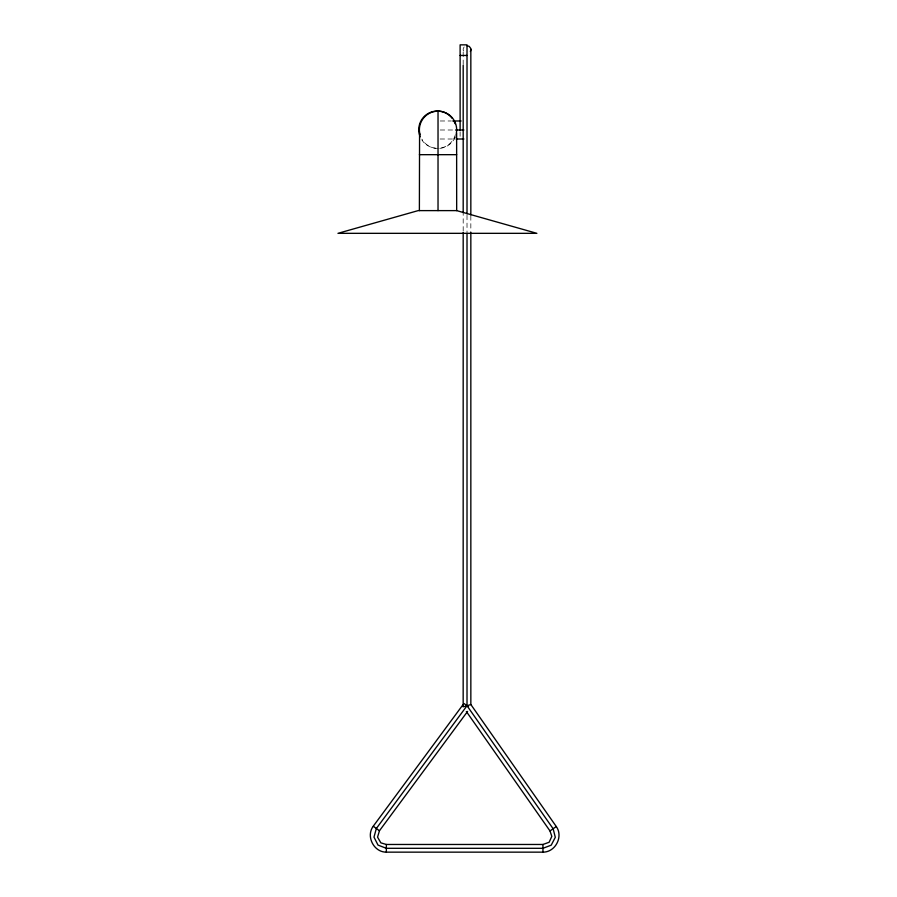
<?xml version="1.0" encoding="UTF-8"?>
<svg xmlns="http://www.w3.org/2000/svg" width="897" height="897" viewBox="0 0 897 897"><rect width="100%" height="100%" fill="white"/><g stroke="black" fill="none" stroke-linecap="round" stroke-linejoin="round"><path stroke-width="0.67" stroke-dasharray="4.49 3.36" d="M463.188 231.067L463.188 213.822M463.188 64.517L463.188 49.111M454.174 139.136L455.104 136.882M464.153 46.947L463.357 48.326A7.58 5.36 0 0 0 463.357 50.703L465.453 53.024M440.214 120.983L451.359 120.983M440.214 129.998L454.151 129.998M440.113 139.001L453.568 139.013M470.835 215.773L470.835 232.57M467.012 215.246L467.012 232.558M460.116 131.792L460.116 136.4M455.25 136.949A18.646 18.646 0 0 1 439.238 148.42M435.594 148.297A18.646 18.646 0 0 1 421.882 139.136M455.429 134.528A18.646 18.646 0 0 1 421.915 140.055"/><path stroke-width="1.35" d="M463.166 706.948L463.188 232.469M463.188 212.869L463.188 65.324M419.381 210.616L419.572 133.059M456.629 133.059L456.674 210.616L536.877 233.332L337.967 233.332L418.181 210.616L456.674 210.616M467.606 711.399L379.442 830.779L377.559 837.136L380.855 842.855L386.349 844.469L542.954 844.469L549.121 842.272L551.823 836.385L549.996 830.947L466.35 711.5M470.342 51.443L470.667 50.703A7.58 5.36 0 0 0 470.667 48.326L469.266 46.409L467.012 45.68M463.087 704.582L373.264 826.204C365.684 836.239 373.78 852.285 386.349 852.15L542.954 852.15C555.389 852.285 563.529 836.643 556.286 826.541L470.847 704.526L470.835 232.57M467.012 705.737L376.348 828.492L373.982 837.114L378.007 845.097L386.349 848.304L542.954 848.304L551.218 845.165L555.299 837.316L553.135 828.75L467.012 705.737L467.012 233.467M549.996 830.947L556.286 826.541M464.298 706.601L470.847 704.526M456.158 139.013L463.906 139.001M460.116 55.457L467.012 55.457M452.761 120.983L461.125 120.983M455.541 129.998L463.906 129.998M419.381 154.676L456.674 154.676M464.029 703.54L468.559 706.881M373.365 826.283L379.442 830.779M542.954 844.469L542.954 852.15M470.835 49.111L470.835 214.966M467.012 213.845L467.012 44.85L460.116 44.85L460.116 130.413M438.028 111.161L438.028 210.616M386.349 844.469L386.349 852.15M420.009 134.64A18.646 18.646 0 0 1 437.422 111.172A18.646 18.646 0 0 1 456.315 133.451M420.188 136.837A18.646 18.646 0 0 1 452.211 118.348M453.568 120.377A18.646 18.646 0 0 1 455.082 123.719"/></g></svg>
